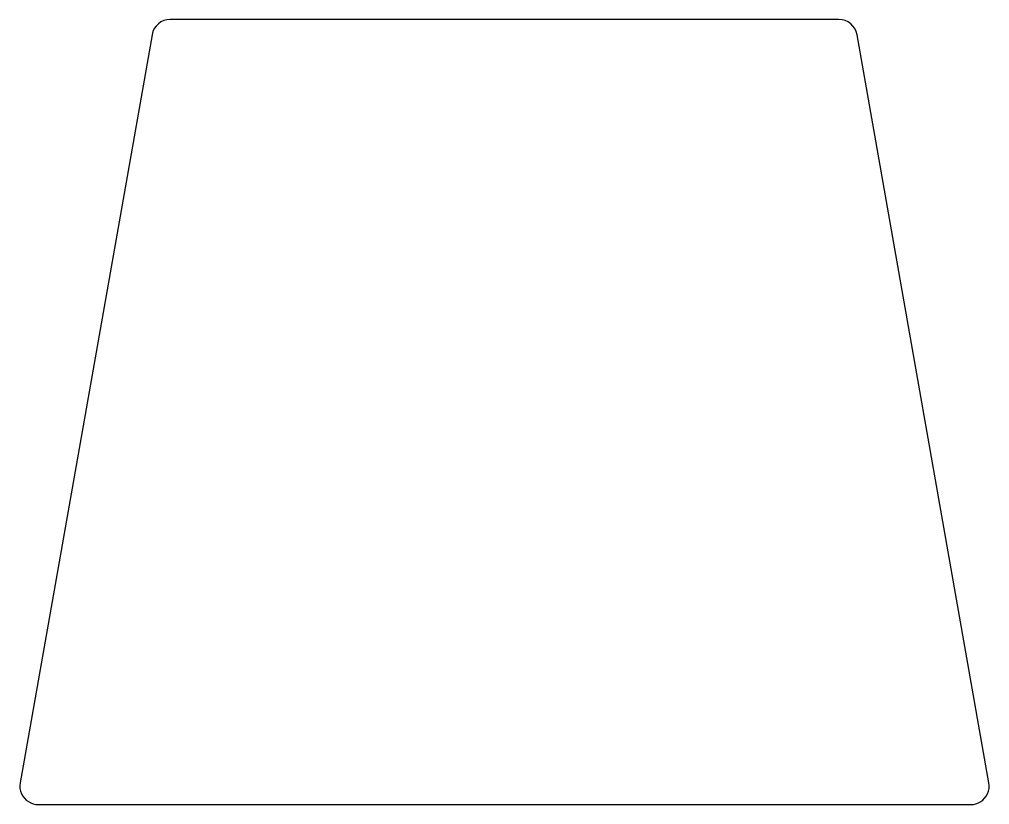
# Model space of a CAD drawing. Header units: millimetres. Extents: x -2 to 103, y 0 to 85.
import ezdxf

# ---------------------------------------------------------------- set-up
doc = ezdxf.new("R2010")
doc.units = ezdxf.units.MM

msp = doc.modelspace()

# ---------------------------------------------------------------- linework, layer by layer
at = {"layer": 'OUTER_PROFILES'}
for p, q in [((86.25, 84.63), (14.22, 84.63)), ((12.25, 82.98), (-1.97, 2.35)), ((102.44, 2.35), (88.22, 82.98)), ((0, 0), (100.47, 0))]:
    msp.add_line(p, q, dxfattribs=at)
for centre, start, end in [((14.22, 82.63), 90, 170), ((86.25, 82.63), 10, 90)]:
    msp.add_arc(centre, 2, start, end, dxfattribs=at)
for points, knots in [([(-1.97, 2.35), (-2.04, 1.95), (-1.99, 1.53), (-1.82, 1.16), (-1.5, 0.47), (-0.76, 0), (0, 0)], [-1.745329, -1.745329, -1.745329, -1.745329, -1.140012, -1.140012, -1.140012, 0, 0, 0, 0]), ([(100.47, 0), (101.23, 0), (101.97, 0.47), (102.28, 1.16), (102.45, 1.53), (102.51, 1.95), (102.44, 2.35)], [0, 0, 0, 0, 1.140012, 1.140012, 1.140012, 1.745329, 1.745329, 1.745329, 1.745329])]:
    msp.add_open_spline(points, degree=3, knots=knots, dxfattribs=at)

doc.saveas('drawing.dxf')
